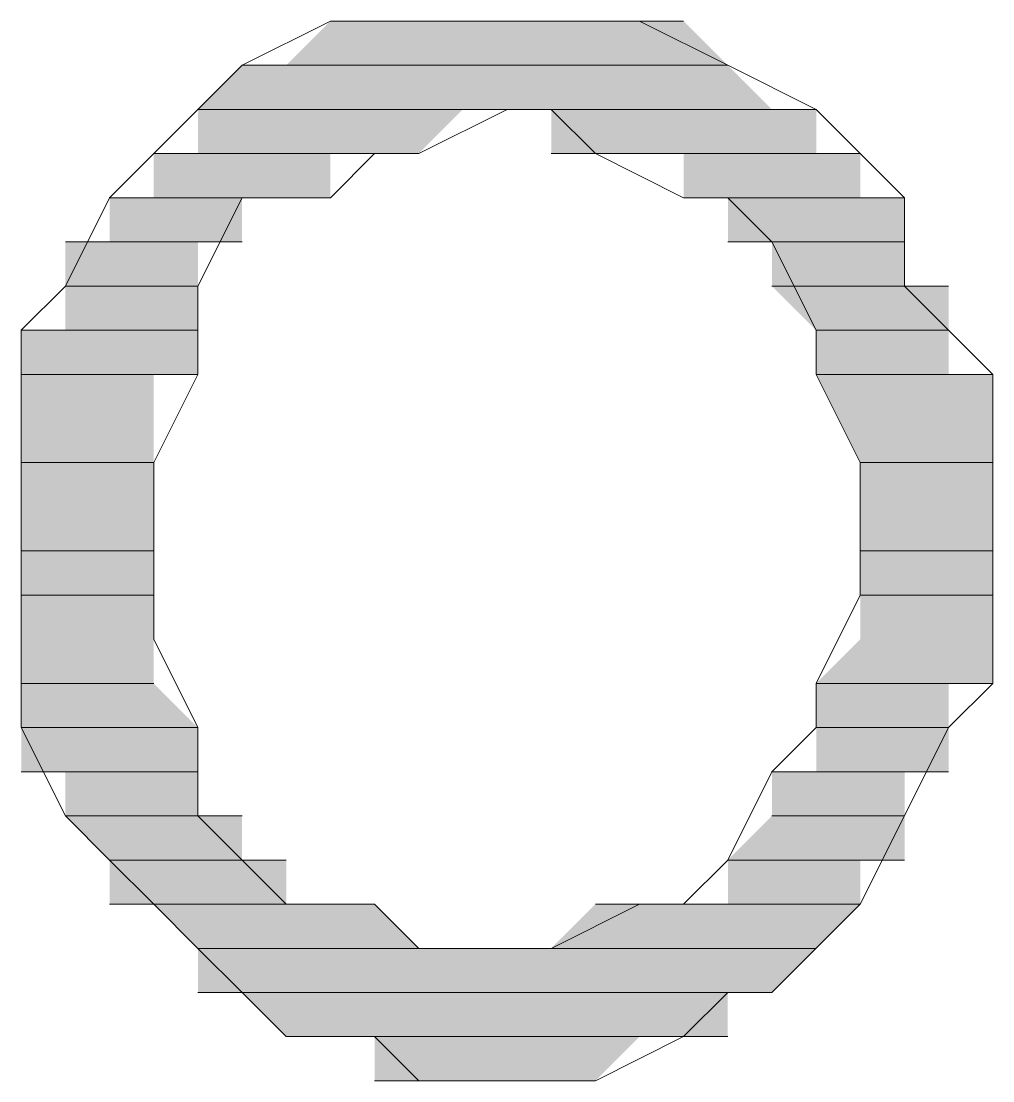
# Model space of a CAD drawing. Header units: millimetres. Extents: x 41 to 1635, y 11 to 1528.
# Drawn here: x 973.268 to 974.514, y 1109.243 to 1110.602 of the extents above; entities that cross this region are included whole.
import ezdxf

# ---------------------------------------------------------------- set-up
doc = ezdxf.new("R2010")
doc.units = ezdxf.units.MM
doc.header["$LTSCALE"] = 8
for name, color, linetype in [('Layer1', 3, 'CONTINUOUS'), ('PDF_Geometry', 7, 'CONTINUOUS'), ('PDF_Solid Fills', 7, 'CONTINUOUS')]:
    doc.layers.add(name, color=color, linetype=linetype)

# ---------------------------------------------------------------- blocks, each defined once
blk = doc.blocks.new('28SS211R')
at = {"layer": 'PDF_Geometry', "lineweight": 9}
for points in [[(21.3075, -87.6815), (21.2509, -87.6815), (21.1375, -87.6815), (21.0809, -87.6815), (20.9676, -87.7382), (20.9109, -87.7948), (20.8543, -87.8515), (20.7976, -87.9081), (20.741, -88.0214), (20.6843, -88.0781), (20.6843, -88.1347), (20.6843, -88.248), (20.6843, -88.3613), (20.6843, -88.418), (20.6843, -88.5313), (20.6843, -88.588), (20.741, -88.7013), (20.7976, -88.7579), (20.8543, -88.8146), (20.9109, -88.8712)], [(21.7041, -87.7948), (21.5908, -87.7382), (21.4775, -87.6815), (21.3642, -87.6815), (21.3075, -87.6815)], [(21.3075, -88.8712), (21.1942, -88.8712), (21.1375, -88.8145), (21.0242, -88.8145), (20.9676, -88.7579), (20.9109, -88.7012), (20.9109, -88.6446), (20.9109, -88.5879), (20.8543, -88.4746), (20.8543, -88.3613), (20.8543, -88.248), (20.9109, -88.1347), (20.9109, -88.078), (20.9109, -88.0214), (20.9676, -87.9081), (21.0809, -87.9081), (21.1375, -87.8514), (21.1942, -87.8514), (21.3075, -87.7948)], [(20.9109, -88.8712), (20.9676, -88.9278), (21.0242, -88.9845), (21.1375, -88.9845), (21.1942, -89.0411), (21.3075, -89.0411), (21.3641, -89.0411), (21.4208, -89.0411), (21.5341, -88.9845), (21.5907, -88.9278), (21.6474, -88.9278), (21.7607, -88.8145), (21.8174, -88.7012), (21.874, -88.5879), (21.9307, -88.5313), (21.9307, -88.418), (21.9307, -88.3613), (21.9307, -88.248), (21.9307, -88.1347), (21.874, -88.078), (21.8174, -88.0214), (21.8174, -87.9081), (21.7607, -87.8514), (21.704, -87.7948)], [(21.3075, -87.7948), (21.3642, -87.7948), (21.4208, -87.8515), (21.5341, -87.9081), (21.5908, -87.9081), (21.6474, -87.9648), (21.7041, -88.0781), (21.7041, -88.1347), (21.7607, -88.248), (21.7607, -88.3613), (21.7607, -88.418), (21.7041, -88.5313), (21.7041, -88.5879), (21.6474, -88.6446), (21.5908, -88.7579), (21.5341, -88.8146), (21.4775, -88.8146), (21.3642, -88.8712), (21.3075, -88.8712)]]:
    blk.add_lwpolyline(points, dxfattribs=at)
for points in [[(21.1376, -87.6815), (21.0809, -87.6815), (21.5341, -87.6815)], [(21.0809, -87.6815), (21.5341, -87.6815)], [(21.0809, -87.6815), (21.5341, -87.6815)], [(21.1942, -87.6815), (21.1376, -87.6815), (21.4208, -87.6815)], [(21.1376, -87.6815), (21.4208, -87.6815)], [(21.1376, -87.6815), (21.4208, -87.6815)], [(21.1376, -87.6815), (21.4775, -87.6815)], [(21.1376, -87.6815), (21.4775, -87.6815)], [(21.1376, -87.6815), (21.4775, -87.6815)], [(21.1376, -87.6815), (21.4775, -87.6815)], [(21.1376, -87.6815), (21.5341, -87.6815)], [(21.2509, -87.6815), (21.1942, -87.6815), (21.3642, -87.6815)], [(21.1942, -87.6815), (21.3642, -87.6815)], [(21.1942, -87.6815), (21.3642, -87.6815)], [(21.1942, -87.6815), (21.3642, -87.6815)], [(21.1942, -87.6815), (21.3642, -87.6815)], [(21.1942, -87.6815), (21.4208, -87.6815)], [(21.3075, -87.6815), (21.2509, -87.6815), (21.3075, -87.6815)], [(21.2509, -87.6815), (21.3642, -87.6815)], [(21.2509, -87.6815), (21.3642, -87.6815)], [(21.2509, -87.6815), (21.3642, -87.6815)], [(21.0243, -87.7381), (20.9676, -87.7381), (21.5908, -87.7381)], [(20.9676, -87.7381), (21.5907, -87.7381)], [(20.9676, -87.7381), (21.5907, -87.7381)], [(20.9676, -87.7381), (21.5907, -87.7381)], [(20.9676, -87.7381), (21.5907, -87.7381)], [(21.0243, -87.7381), (21.5908, -87.7381)], [(21.0243, -87.7381), (21.5908, -87.7381)], [(21.0243, -87.7381), (21.5908, -87.7381)], [(20.9109, -87.7948), (21.6474, -87.7948)], [(20.9109, -87.7948), (21.6474, -87.7948)], [(20.9109, -87.7948), (21.704, -87.7948)], [(20.9109, -87.7948), (21.704, -87.7948)], [(20.9109, -87.7948), (21.704, -87.7948)], [(20.9109, -87.7948), (21.704, -87.7948)], [(20.9109, -87.7948), (21.704, -87.7948)], [(20.9109, -87.7948), (21.704, -87.7948)], [(20.9109, -87.7948), (21.704, -87.7948)], [(20.9109, -87.7948), (21.704, -87.7948)], [(20.9109, -87.7948), (21.2508, -87.7948)], [(20.9109, -87.7948), (21.3075, -87.7948), (21.2508, -87.7948)], [(20.9109, -87.7948), (21.2508, -87.7948)], [(20.9109, -87.7948), (21.2508, -87.7948)], [(21.3075, -87.7948), (21.7041, -87.7948)], [(21.3075, -87.7948), (21.7041, -87.7948)], [(21.3642, -87.7948), (21.7041, -87.7948)], [(21.3642, -87.7948), (21.7041, -87.7948)], [(20.9109, -87.8514), (20.8543, -87.8514), (21.1942, -87.8514)], [(20.8543, -87.8514), (21.1375, -87.8514)], [(20.8543, -87.8514), (21.1942, -87.8514), (21.1375, -87.8514)], [(20.8543, -87.8514), (21.1375, -87.8514)], [(20.8543, -87.8514), (21.1375, -87.8514)], [(20.8543, -87.8514), (21.1375, -87.8514)], [(20.8543, -87.8514), (21.1375, -87.8514)], [(20.8543, -87.8514), (21.1375, -87.8514)], [(20.8543, -87.8514), (21.1375, -87.8514)], [(20.8543, -87.8514), (21.1375, -87.8514)], [(20.8543, -87.8514), (21.1375, -87.8514)], [(20.8543, -87.8514), (21.1375, -87.8514)], [(20.8543, -87.8514), (21.1375, -87.8514)], [(20.8543, -87.8514), (21.0809, -87.8514)], [(20.8543, -87.8514), (21.1375, -87.8514), (21.0809, -87.8514)], [(20.9109, -87.8514), (21.1942, -87.8514)], [(20.9109, -87.8514), (21.1942, -87.8514)], [(20.9109, -87.8514), (21.1942, -87.8514)], [(21.3642, -87.8514), (21.7041, -87.8514)], [(21.3642, -87.8514), (21.7041, -87.8514)], [(21.3642, -87.8514), (21.7041, -87.8514)], [(21.3642, -87.8514), (21.7041, -87.8514)], [(21.4208, -87.8514), (21.7607, -87.8514)], [(21.4208, -87.8514), (21.7607, -87.8514)], [(21.4208, -87.8514), (21.7607, -87.8514)], [(21.4208, -87.8514), (21.7607, -87.8514)], [(21.4208, -87.8514), (21.7607, -87.8514)], [(21.4208, -87.8514), (21.7607, -87.8514)], [(21.4775, -87.8514), (21.7607, -87.8514)], [(21.4775, -87.8514), (21.7607, -87.8514)], [(21.4775, -87.8514), (21.7607, -87.8514)], [(21.4775, -87.8514), (21.7607, -87.8514)], [(21.4775, -87.8514), (21.7607, -87.8514)], [(21.4775, -87.8514), (21.7607, -87.8514)], [(21.4775, -87.8514), (21.7607, -87.8514)], [(21.4775, -87.8514), (21.7607, -87.8514)], [(20.8543, -87.9081), (20.7976, -87.9081), (21.0809, -87.9081)], [(20.7976, -87.9081), (21.0242, -87.9081)], [(20.7976, -87.9081), (21.0809, -87.9081), (21.0242, -87.9081)], [(20.7976, -87.9081), (21.0242, -87.9081)], [(20.7976, -87.9081), (21.0242, -87.9081)], [(20.7976, -87.9081), (21.0242, -87.9081)], [(20.7976, -87.9081), (21.0242, -87.9081)], [(20.7976, -87.9081), (21.0242, -87.9081)], [(20.7976, -87.9081), (21.0242, -87.9081)], [(20.7976, -87.9081), (21.0242, -87.9081)], [(20.7976, -87.9081), (21.0242, -87.9081)], [(20.7976, -87.9081), (21.0242, -87.9081)], [(20.7976, -87.9081), (21.0242, -87.9081)], [(20.7976, -87.9081), (20.9676, -87.9081)], [(20.7976, -87.9081), (21.0242, -87.9081), (20.9676, -87.9081)], [(20.7976, -87.9081), (20.9676, -87.9081)], [(20.7976, -87.9081), (20.9676, -87.9081)], [(20.7976, -87.9081), (20.9676, -87.9081)], [(20.7976, -87.9081), (20.9676, -87.9081)], [(20.8543, -87.9081), (21.0809, -87.9081)], [(20.8543, -87.9081), (21.0809, -87.9081)], [(20.8543, -87.9081), (21.0809, -87.9081)], [(21.5341, -87.9081), (21.7607, -87.9081)], [(21.5341, -87.9081), (21.7607, -87.9081)], [(21.5341, -87.9081), (21.7607, -87.9081)], [(21.5341, -87.9081), (21.7607, -87.9081)], [(21.5341, -87.9081), (21.7607, -87.9081)], [(21.5341, -87.9081), (21.7607, -87.9081)], [(21.5341, -87.9081), (21.7607, -87.9081)], [(21.5341, -87.9081), (21.7607, -87.9081)], [(21.5908, -87.9081), (21.7607, -87.9081)], [(21.5908, -87.9081), (21.7607, -87.9081)], [(21.5908, -87.9081), (21.7607, -87.9081)], [(21.5908, -87.9081), (21.7607, -87.9081)], [(21.5908, -87.9081), (21.7607, -87.9081)], [(21.5908, -87.9081), (21.7607, -87.9081)], [(21.5908, -87.9081), (21.7607, -87.9081)], [(21.5908, -87.9081), (21.7607, -87.9081)], [(21.5908, -87.9081), (21.8174, -87.9081)], [(21.5908, -87.9081), (21.8174, -87.9081)], [(21.5908, -87.9081), (21.8174, -87.9081)], [(21.5908, -87.9081), (21.8174, -87.9081)], [(21.5908, -87.9081), (21.8174, -87.9081)], [(21.5908, -87.9081), (21.8174, -87.9081)], [(20.7976, -87.9648), (20.741, -87.9648), (20.9676, -87.9648)], [(20.741, -87.9648), (20.9676, -87.9648)], [(20.741, -87.9648), (20.9676, -87.9648)], [(20.741, -87.9648), (20.9676, -87.9648)], [(20.741, -87.9648), (20.9676, -87.9648)], [(20.741, -87.9648), (20.9676, -87.9648)], [(20.741, -87.9648), (20.9676, -87.9648)], [(20.741, -87.9648), (20.9109, -87.9648)], [(20.741, -87.9648), (20.9676, -87.9648), (20.9109, -87.9648)], [(20.741, -87.9648), (20.9109, -87.9648)], [(20.741, -87.9648), (20.9109, -87.9648)], [(20.7976, -87.9648), (20.9676, -87.9648)], [(21.5908, -87.9648), (21.8174, -87.9648)], [(21.5908, -87.9648), (21.8174, -87.9648)], [(21.6474, -87.9648), (21.8174, -87.9648)], [(21.6474, -87.9648), (21.8174, -87.9648)], [(21.6474, -87.9648), (21.8174, -87.9648)], [(21.6474, -87.9648), (21.8174, -87.9648)], [(21.6474, -87.9648), (21.8174, -87.9648)], [(21.6474, -87.9648), (21.8174, -87.9648)], [(21.6474, -87.9648), (21.8174, -87.9648)], [(21.6474, -87.9648), (21.8174, -87.9648)], [(21.6474, -87.9648), (21.8174, -87.9648)], [(21.6474, -87.9648), (21.8174, -87.9648)], [(20.741, -88.0214), (20.9109, -88.0214)], [(20.741, -88.0214), (20.9109, -88.0214)], [(20.741, -88.0214), (20.9109, -88.0214)], [(20.741, -88.0214), (20.9109, -88.0214)], [(20.741, -88.0214), (20.9109, -88.0214)], [(20.741, -88.0214), (20.9109, -88.0214)], [(20.741, -88.0214), (20.9109, -88.0214)], [(20.741, -88.0214), (20.9109, -88.0214)], [(20.741, -88.0214), (20.9109, -88.0214)], [(20.741, -88.0214), (20.9109, -88.0214)], [(21.6474, -88.0214), (21.8174, -88.0214)], [(21.6474, -88.0214), (21.8174, -88.0214)], [(21.6474, -88.0214), (21.8174, -88.0214)], [(21.6474, -88.0214), (21.8174, -88.0214)], [(21.6474, -88.0214), (21.874, -88.0214)], [(21.6474, -88.0214), (21.874, -88.0214)], [(21.6474, -88.0214), (21.874, -88.0214)], [(21.6474, -88.0214), (21.874, -88.0214)], [(21.6474, -88.0214), (21.874, -88.0214)], [(21.6474, -88.0214), (21.874, -88.0214)], [(20.741, -88.0781), (20.6843, -88.0781), (20.9109, -88.0781)], [(20.6843, -88.0781), (20.9109, -88.0781)], [(20.6843, -88.0781), (20.9109, -88.0781)], [(20.6843, -88.0781), (20.9109, -88.0781)], [(20.6843, -88.0781), (20.9109, -88.0781)], [(20.6843, -88.0781), (20.9109, -88.0781)], [(20.6843, -88.0781), (20.9109, -88.0781)], [(20.6843, -88.0781), (20.9109, -88.0781)], [(20.6843, -88.0781), (20.9109, -88.0781)], [(20.6843, -88.0781), (20.9109, -88.0781)], [(20.6843, -88.0781), (20.9109, -88.0781)], [(20.6843, -88.0781), (20.9109, -88.0781)], [(20.6843, -88.0781), (20.9109, -88.0781)], [(20.6843, -88.0781), (20.9109, -88.0781)], [(20.6843, -88.0781), (20.9109, -88.0781)], [(20.6843, -88.0781), (20.9109, -88.0781)], [(20.6843, -88.0781), (20.9109, -88.0781)], [(20.741, -88.0781), (20.9109, -88.0781)], [(21.7041, -88.0781), (21.874, -88.0781)], [(21.7041, -88.0781), (21.874, -88.0781)], [(21.7041, -88.0781), (21.874, -88.0781)], [(21.7041, -88.0781), (21.874, -88.0781)], [(21.7041, -88.0781), (21.874, -88.0781)], [(21.7041, -88.0781), (21.874, -88.0781)], [(21.7041, -88.0781), (21.874, -88.0781)], [(21.7041, -88.0781), (21.874, -88.0781)], [(21.7041, -88.0781), (21.874, -88.0781)], [(21.7041, -88.0781), (21.874, -88.0781)], [(21.7041, -88.0781), (21.874, -88.0781)], [(21.7041, -88.0781), (21.874, -88.0781)], [(21.7041, -88.0781), (21.874, -88.0781)], [(21.7041, -88.0781), (21.874, -88.0781)], [(21.7041, -88.0781), (21.874, -88.0781)], [(21.7041, -88.0781), (21.874, -88.0781)], [(21.7041, -88.0781), (21.874, -88.0781)], [(21.7041, -88.0781), (21.874, -88.0781)], [(20.6843, -88.1347), (20.9109, -88.1347)], [(20.6843, -88.1347), (20.9109, -88.1347)], [(20.6843, -88.1347), (20.9109, -88.1347)], [(20.6843, -88.1347), (20.9109, -88.1347)], [(20.6843, -88.1347), (20.8543, -88.1347)], [(20.6843, -88.1347), (20.9109, -88.1347), (20.8543, -88.1347)], [(20.6843, -88.1347), (20.8543, -88.1347)], [(20.6843, -88.1347), (20.8543, -88.1347)], [(20.6843, -88.1347), (20.8543, -88.1347)], [(20.6843, -88.1347), (20.8543, -88.1347)], [(20.6843, -88.1347), (20.8543, -88.1347)], [(20.6843, -88.1347), (20.8543, -88.1347)], [(20.6843, -88.1347), (20.8543, -88.1347)], [(20.6843, -88.1347), (20.8543, -88.1347)], [(21.7041, -88.1347), (21.874, -88.1347)], [(21.7041, -88.1347), (21.874, -88.1347)], [(21.7041, -88.1347), (21.874, -88.1347)], [(21.7041, -88.1347), (21.874, -88.1347)], [(21.7041, -88.1347), (21.9307, -88.1347)], [(21.7041, -88.1347), (21.9307, -88.1347)], [(21.7041, -88.1347), (21.9307, -88.1347)], [(21.7041, -88.1347), (21.9307, -88.1347)], [(21.7041, -88.1347), (21.9307, -88.1347)], [(21.7041, -88.1347), (21.9307, -88.1347)], [(21.7041, -88.1347), (21.9307, -88.1347)], [(21.7041, -88.1347), (21.9307, -88.1347)], [(21.7041, -88.1347), (21.9307, -88.1347)], [(21.7041, -88.1347), (21.9307, -88.1347)], [(20.6843, -88.248), (20.8543, -88.248)], [(20.6843, -88.248), (20.8543, -88.248)], [(20.6843, -88.248), (20.8543, -88.248)], [(20.6843, -88.248), (20.8543, -88.248)], [(20.6843, -88.248), (20.8543, -88.248)], [(20.6843, -88.248), (20.8543, -88.248)], [(20.6843, -88.248), (20.8543, -88.248)], [(20.6843, -88.248), (20.8543, -88.248)], [(20.6843, -88.248), (20.8543, -88.248)], [(20.6843, -88.248), (20.8543, -88.248)], [(21.7607, -88.248), (21.9307, -88.248)], [(21.7607, -88.248), (21.9307, -88.248)], [(21.7607, -88.248), (21.9307, -88.248)], [(21.7607, -88.248), (21.9307, -88.248)], [(21.7607, -88.248), (21.9307, -88.248)], [(21.7607, -88.248), (21.9307, -88.248)], [(21.7607, -88.248), (21.9307, -88.248)], [(21.7607, -88.248), (21.9307, -88.248)], [(21.7607, -88.248), (21.9307, -88.248)], [(21.7607, -88.248), (21.9307, -88.248)], [(20.6843, -88.3613), (20.8543, -88.3613)], [(20.6843, -88.3613), (20.8543, -88.3613)], [(20.6843, -88.3613), (20.8543, -88.3613)], [(20.6843, -88.3613), (20.8543, -88.3613)], [(20.6843, -88.3613), (20.8543, -88.3613)], [(20.6843, -88.3613), (20.8543, -88.3613)], [(20.6843, -88.3613), (20.8543, -88.3613)], [(20.6843, -88.3613), (20.8543, -88.3613)], [(20.6843, -88.3613), (20.8543, -88.3613)], [(20.6843, -88.3613), (20.8543, -88.3613)], [(20.6843, -88.3613), (20.8543, -88.3613)], [(20.6843, -88.3613), (20.8543, -88.3613)], [(21.7607, -88.3613), (21.9307, -88.3613)], [(21.7607, -88.3613), (21.9307, -88.3613)], [(21.7607, -88.3613), (21.9307, -88.3613)], [(21.7607, -88.3613), (21.9307, -88.3613)], [(21.7607, -88.3613), (21.9307, -88.3613)], [(21.7607, -88.3613), (21.9307, -88.3613)], [(21.7607, -88.3613), (21.9307, -88.3613)], [(21.7607, -88.3613), (21.9307, -88.3613)], [(21.7607, -88.3613), (21.9307, -88.3613)], [(21.7607, -88.3613), (21.9307, -88.3613)], [(21.7607, -88.3613), (21.9307, -88.3613)], [(21.7607, -88.3613), (21.9307, -88.3613)], [(20.6843, -88.418), (20.8543, -88.418)], [(20.6843, -88.418), (20.8543, -88.418)], [(20.6843, -88.418), (20.8543, -88.418)], [(20.6843, -88.418), (20.8543, -88.418)], [(20.6843, -88.418), (20.8543, -88.418)], [(20.6843, -88.418), (20.8543, -88.418)], [(21.7607, -88.418), (21.9307, -88.418)], [(21.7607, -88.418), (21.9307, -88.418)], [(21.7607, -88.418), (21.9307, -88.418)], [(21.7607, -88.418), (21.9307, -88.418)], [(21.7607, -88.418), (21.9307, -88.418)], [(21.7607, -88.418), (21.9307, -88.418)], [(20.6843, -88.5313), (20.8543, -88.5313)], [(20.6843, -88.5313), (20.8543, -88.5313)], [(20.6843, -88.5313), (20.8543, -88.5313)], [(20.6843, -88.5313), (20.8543, -88.5313)], [(20.6843, -88.5313), (20.8543, -88.5313)], [(20.6843, -88.5313), (20.8543, -88.5313)], [(20.6843, -88.5313), (20.8543, -88.5313)], [(20.6843, -88.5313), (20.8543, -88.5313)], [(20.6843, -88.5313), (20.8543, -88.5313)], [(20.6843, -88.5313), (20.8543, -88.5313)], [(21.7041, -88.5313), (21.9307, -88.5313)], [(21.7041, -88.5313), (21.9307, -88.5313)], [(21.7041, -88.5313), (21.9307, -88.5313)], [(21.7041, -88.5313), (21.9307, -88.5313)], [(21.7041, -88.5313), (21.9307, -88.5313)], [(21.7041, -88.5313), (21.9307, -88.5313)], [(21.7041, -88.5313), (21.9307, -88.5313)], [(21.7041, -88.5313), (21.9307, -88.5313)], [(21.7041, -88.5313), (21.874, -88.5313)], [(21.7041, -88.5313), (21.9307, -88.5313), (21.874, -88.5313)], [(20.6843, -88.5879), (20.9109, -88.5879)], [(20.6843, -88.5879), (20.9109, -88.5879)], [(20.6843, -88.5879), (20.9109, -88.5879)], [(20.6843, -88.5879), (20.9109, -88.5879)], [(20.6843, -88.5879), (20.9109, -88.5879)], [(20.6843, -88.5879), (20.9109, -88.5879)], [(20.6843, -88.5879), (20.9109, -88.5879)], [(20.6843, -88.5879), (20.9109, -88.5879)], [(20.6843, -88.5879), (20.9109, -88.5879)], [(20.6843, -88.5879), (20.9109, -88.5879)], [(20.6843, -88.5879), (20.9109, -88.5879)], [(20.6843, -88.5879), (20.9109, -88.5879)], [(20.6843, -88.5879), (20.9109, -88.5879)], [(20.6843, -88.5879), (20.9109, -88.5879)], [(20.6843, -88.5879), (20.9109, -88.5879)], [(20.6843, -88.5879), (20.9109, -88.5879)], [(20.6843, -88.5879), (20.9109, -88.5879)], [(20.6843, -88.5879), (20.9109, -88.5879)], [(21.7041, -88.5879), (21.874, -88.5879)], [(21.7041, -88.5879), (21.874, -88.5879)], [(21.7041, -88.5879), (21.874, -88.5879)], [(21.7041, -88.5879), (21.874, -88.5879)], [(21.7041, -88.5879), (21.874, -88.5879)], [(21.7041, -88.5879), (21.874, -88.5879)], [(21.7041, -88.5879), (21.874, -88.5879)], [(21.7041, -88.5879), (21.874, -88.5879)], [(21.7041, -88.5879), (21.874, -88.5879)], [(21.7041, -88.5879), (21.874, -88.5879)], [(21.7041, -88.5879), (21.874, -88.5879)], [(21.7041, -88.5879), (21.874, -88.5879)], [(21.7041, -88.5879), (21.874, -88.5879)], [(21.7041, -88.5879), (21.874, -88.5879)], [(21.7041, -88.5879), (21.874, -88.5879)], [(21.7041, -88.5879), (21.874, -88.5879)], [(21.7041, -88.5879), (21.874, -88.5879)], [(21.7041, -88.5879), (21.874, -88.5879)], [(20.6843, -88.6446), (20.9109, -88.6446)], [(20.6843, -88.6446), (20.9109, -88.6446)], [(20.741, -88.6446), (20.9109, -88.6446)], [(20.741, -88.6446), (20.9109, -88.6446)], [(20.741, -88.6446), (20.9109, -88.6446)], [(20.741, -88.6446), (20.9109, -88.6446)], [(20.741, -88.6446), (20.9109, -88.6446)], [(20.741, -88.6446), (20.9109, -88.6446)], [(20.741, -88.6446), (20.9109, -88.6446)], [(20.741, -88.6446), (20.9109, -88.6446)], [(21.7041, -88.6446), (21.6474, -88.6446), (21.874, -88.6446)], [(21.6474, -88.6446), (21.8174, -88.6446)], [(21.6474, -88.6446), (21.874, -88.6446), (21.8174, -88.6446)], [(21.7041, -88.6446), (21.874, -88.6446)], [(21.7041, -88.6446), (21.874, -88.6446)], [(21.7041, -88.6446), (21.874, -88.6446)], [(21.7041, -88.6446), (21.874, -88.6446)], [(21.7041, -88.6446), (21.874, -88.6446)], [(21.7041, -88.6446), (21.874, -88.6446)], [(21.7041, -88.6446), (21.874, -88.6446)], [(20.741, -88.7012), (20.9109, -88.7012)], [(20.741, -88.7012), (20.9109, -88.7012)], [(20.741, -88.7012), (20.9109, -88.7012)], [(20.741, -88.7012), (20.9109, -88.7012)], [(20.741, -88.7012), (20.9109, -88.7012)], [(20.741, -88.7012), (20.9109, -88.7012)], [(20.741, -88.7012), (20.9109, -88.7012)], [(20.741, -88.7012), (20.9109, -88.7012)], [(20.741, -88.7012), (20.9676, -88.7012)], [(20.741, -88.7012), (20.9676, -88.7012)], [(20.741, -88.7012), (20.9676, -88.7012)], [(20.741, -88.7012), (20.9676, -88.7012)], [(21.6474, -88.7012), (21.8174, -88.7012)], [(21.6474, -88.7012), (21.8174, -88.7012)], [(21.6474, -88.7012), (21.8174, -88.7012)], [(21.6474, -88.7012), (21.8174, -88.7012)], [(21.6474, -88.7012), (21.8174, -88.7012)], [(21.6474, -88.7012), (21.8174, -88.7012)], [(21.6474, -88.7012), (21.8174, -88.7012)], [(21.6474, -88.7012), (21.8174, -88.7012)], [(21.6474, -88.7012), (21.8174, -88.7012)], [(21.6474, -88.7012), (21.8174, -88.7012)], [(21.6474, -88.7012), (21.8174, -88.7012)], [(21.6474, -88.7012), (21.8174, -88.7012)], [(20.7976, -88.7579), (20.9676, -88.7579)], [(20.7976, -88.7579), (20.9676, -88.7579)], [(20.7976, -88.7579), (20.9676, -88.7579)], [(20.7976, -88.7579), (20.9676, -88.7579)], [(20.7976, -88.7579), (20.9676, -88.7579)], [(20.7976, -88.7579), (20.9676, -88.7579)], [(20.7976, -88.7579), (20.9676, -88.7579)], [(20.7976, -88.7579), (20.9676, -88.7579)], [(20.7976, -88.7579), (20.9676, -88.7579)], [(20.7976, -88.7579), (20.9676, -88.7579)], [(20.7976, -88.7579), (21.0242, -88.7579)], [(20.7976, -88.7579), (21.0242, -88.7579)], [(20.7976, -88.7579), (21.0242, -88.7579)], [(20.7976, -88.7579), (21.0242, -88.7579)], [(21.5908, -88.7579), (21.8174, -88.7579)], [(21.5908, -88.7579), (21.8174, -88.7579)], [(21.5908, -88.7579), (21.8174, -88.7579)], [(21.5908, -88.7579), (21.8174, -88.7579)], [(21.5908, -88.7579), (21.8174, -88.7579)], [(21.5908, -88.7579), (21.8174, -88.7579)], [(21.5908, -88.7579), (21.8174, -88.7579)], [(21.5908, -88.7579), (21.8174, -88.7579)], [(21.5908, -88.7579), (21.8174, -88.7579)], [(21.5908, -88.7579), (21.8174, -88.7579)], [(21.5908, -88.7579), (21.8174, -88.7579)], [(21.5908, -88.7579), (21.8174, -88.7579)], [(21.5908, -88.7579), (21.7607, -88.7579)], [(21.5908, -88.7579), (21.8174, -88.7579), (21.7607, -88.7579)], [(20.7976, -88.8145), (21.0242, -88.8145)], [(20.7976, -88.8145), (21.0242, -88.8145)], [(20.7976, -88.8145), (21.0242, -88.8145)], [(20.7976, -88.8145), (21.0242, -88.8145)], [(20.7976, -88.8145), (21.0809, -88.8145)], [(20.7976, -88.8145), (21.0809, -88.8145)], [(20.8543, -88.8145), (21.0809, -88.8145)], [(20.8543, -88.8145), (21.0809, -88.8145)], [(20.8543, -88.8145), (21.0809, -88.8145)], [(20.8543, -88.8145), (21.0809, -88.8145)], [(20.8543, -88.8145), (21.0809, -88.8145)], [(20.8543, -88.8145), (21.0809, -88.8145)], [(20.8543, -88.8145), (21.0809, -88.8145)], [(20.8543, -88.8145), (21.0809, -88.8145)], [(20.8543, -88.8145), (21.1375, -88.8145)], [(20.8543, -88.8145), (21.1375, -88.8145)], [(20.8543, -88.8145), (21.1375, -88.8145)], [(20.8543, -88.8145), (21.1375, -88.8145)], [(20.8543, -88.8145), (21.1375, -88.8145)], [(20.8543, -88.8145), (21.1375, -88.8145)], [(20.8543, -88.8145), (21.1375, -88.8145)], [(20.8543, -88.8145), (21.1375, -88.8145)], [(20.8543, -88.8145), (21.1375, -88.8145)], [(20.8543, -88.8145), (21.1375, -88.8145)], [(20.8543, -88.8145), (21.1375, -88.8145)], [(20.8543, -88.8145), (21.1375, -88.8145)], [(21.4775, -88.8145), (21.4208, -88.8145), (21.7607, -88.8145)], [(21.4208, -88.8145), (21.7607, -88.8145)], [(21.4208, -88.8145), (21.7607, -88.8145)], [(21.5341, -88.8145), (21.4775, -88.8145), (21.7607, -88.8145)], [(21.4775, -88.8145), (21.7607, -88.8145)], [(21.4775, -88.8145), (21.7607, -88.8145)], [(21.4775, -88.8145), (21.7607, -88.8145)], [(21.4775, -88.8145), (21.7607, -88.8145)], [(21.4775, -88.8145), (21.7607, -88.8145)], [(21.4775, -88.8145), (21.7607, -88.8145)], [(21.4775, -88.8145), (21.7607, -88.8145)], [(21.5908, -88.8145), (21.5341, -88.8145), (21.7607, -88.8145)], [(21.5341, -88.8145), (21.7607, -88.8145)], [(21.5341, -88.8145), (21.7607, -88.8145)], [(21.5341, -88.8145), (21.7607, -88.8145)], [(21.5341, -88.8145), (21.7607, -88.8145)], [(21.5341, -88.8145), (21.7607, -88.8145)], [(21.5341, -88.8145), (21.7607, -88.8145)], [(21.5341, -88.8145), (21.7607, -88.8145)], [(21.5341, -88.8145), (21.7607, -88.8145)], [(21.5341, -88.8145), (21.7607, -88.8145)], [(21.5908, -88.8145), (21.7607, -88.8145)], [(21.5908, -88.8145), (21.7607, -88.8145)], [(21.5908, -88.8145), (21.7607, -88.8145)], [(21.5908, -88.8145), (21.7607, -88.8145)], [(21.5908, -88.8145), (21.7607, -88.8145)], [(20.9109, -88.8712), (21.1942, -88.8712)], [(20.9109, -88.8712), (21.1942, -88.8712)], [(20.9109, -88.8712), (21.2508, -88.8712)], [(20.9109, -88.8712), (21.2508, -88.8712)], [(20.9109, -88.8712), (21.3075, -88.8712)], [(20.9109, -88.8712), (21.3075, -88.8712)], [(20.9109, -88.8712), (21.704, -88.8712)], [(20.9109, -88.8712), (21.704, -88.8712)], [(20.9109, -88.8712), (21.704, -88.8712)], [(20.9109, -88.8712), (21.704, -88.8712)], [(20.9109, -88.8712), (21.704, -88.8712)], [(20.9109, -88.8712), (21.704, -88.8712)], [(21.3642, -88.8712), (21.3075, -88.8712), (21.7041, -88.8712)], [(21.3075, -88.8712), (21.3075, -88.8712)], [(21.3642, -88.8712), (21.7041, -88.8712)], [(21.3642, -88.8712), (21.7041, -88.8712)], [(21.3642, -88.8712), (21.7041, -88.8712)], [(21.3642, -88.8712), (21.7041, -88.8712)], [(21.3642, -88.8712), (21.7041, -88.8712)], [(20.9109, -88.9278), (21.6474, -88.9278)], [(20.9109, -88.9278), (21.6474, -88.9278)], [(20.9109, -88.9278), (21.6474, -88.9278)], [(20.9109, -88.9278), (21.6474, -88.9278)], [(20.9676, -88.9278), (21.5907, -88.9278)], [(20.9676, -88.9278), (21.6474, -88.9278), (21.5907, -88.9278)], [(20.9676, -88.9278), (21.5907, -88.9278)], [(20.9676, -88.9278), (21.5907, -88.9278)], [(20.9676, -88.9278), (21.5907, -88.9278)], [(20.9676, -88.9278), (21.5907, -88.9278)], [(21.0243, -88.9845), (21.5908, -88.9845)], [(21.0243, -88.9845), (21.5908, -88.9845)], [(21.0243, -88.9845), (21.5341, -88.9845)], [(21.0243, -88.9845), (21.5908, -88.9845), (21.5341, -88.9845)], [(21.0809, -88.9845), (21.5341, -88.9845)], [(21.0809, -88.9845), (21.5341, -88.9845)], [(21.0809, -88.9845), (21.4775, -88.9845)], [(21.0809, -88.9845), (21.5341, -88.9845), (21.4775, -88.9845)], [(21.1376, -88.9845), (21.4775, -88.9845)], [(21.1376, -88.9845), (21.4775, -88.9845)], [(21.1376, -88.9845), (21.4775, -88.9845)], [(21.1376, -88.9845), (21.4775, -88.9845)], [(21.1376, -88.9845), (21.4775, -88.9845)], [(21.1376, -88.9845), (21.4775, -88.9845)], [(21.1376, -89.0411), (21.4208, -89.0411)], [(21.1376, -89.0411), (21.4208, -89.0411)], [(21.1942, -89.0411), (21.3642, -89.0411)], [(21.1942, -89.0411), (21.4208, -89.0411), (21.3642, -89.0411)], [(21.1942, -89.0411), (21.3642, -89.0411)], [(21.1942, -89.0411), (21.3642, -89.0411)], [(21.1942, -89.0411), (21.3642, -89.0411)], [(21.1942, -89.0411), (21.3642, -89.0411)], [(21.2509, -89.0411), (21.3642, -89.0411), (21.3075, -89.0411)]]:
    blk.add_lwpolyline(points, close=True, dxfattribs=at)
at = {"layer": 'PDF_Solid Fills', "lineweight": 9, "transparency": 33554559}
for points in [[(21.0809, -87.6815), (21.0243, -87.7382), (21.5908, -87.7382)], [(21.0809, -87.6815), (21.5341, -87.6815), (21.5908, -87.7382)], [(20.9676, -87.7381), (20.9109, -87.7948), (21.6474, -87.7948)], [(20.9676, -87.7381), (21.5907, -87.7381), (21.6474, -87.7948)], [(20.9109, -87.7948), (20.9109, -87.8515), (21.1942, -87.8515)], [(20.9109, -87.7948), (21.2508, -87.7948), (21.1942, -87.8515)], [(21.3642, -87.7948), (21.3642, -87.8515), (21.7041, -87.8515)], [(21.3642, -87.7948), (21.7041, -87.7948), (21.7041, -87.8515)], [(20.8543, -87.8514), (20.8543, -87.9081), (21.0809, -87.9081)], [(20.8543, -87.8514), (21.0809, -87.8514), (21.0809, -87.9081)], [(21.5341, -87.8514), (21.5341, -87.9081), (21.7607, -87.9081)], [(21.5341, -87.8514), (21.7607, -87.8514), (21.7607, -87.9081)], [(20.7976, -87.9081), (20.7976, -87.9648), (20.9676, -87.9648)], [(20.7976, -87.9081), (20.9676, -87.9081), (20.9676, -87.9648)], [(21.5908, -87.9081), (21.5908, -87.9648), (21.8174, -87.9648)], [(21.5908, -87.9081), (21.8174, -87.9081), (21.8174, -87.9648)], [(20.741, -87.9648), (20.741, -88.0214), (20.9109, -88.0214)], [(20.741, -87.9648), (20.9109, -87.9648), (20.9109, -88.0214)], [(21.6474, -87.9648), (21.6474, -88.0214), (21.8174, -88.0214)], [(21.6474, -87.9648), (21.8174, -87.9648), (21.8174, -88.0214)], [(20.741, -88.0214), (20.741, -88.0781), (20.9109, -88.0781)], [(20.741, -88.0214), (20.9109, -88.0214), (20.9109, -88.0781)], [(21.6474, -88.0214), (21.7041, -88.0781), (21.874, -88.0781)], [(21.6474, -88.0214), (21.874, -88.0214), (21.874, -88.0781)], [(20.6843, -88.0781), (20.6843, -88.1347), (20.9109, -88.1347)], [(20.6843, -88.0781), (20.9109, -88.0781), (20.9109, -88.1347)], [(21.7041, -88.0781), (21.7041, -88.1347), (21.874, -88.1347)], [(21.7041, -88.0781), (21.874, -88.0781), (21.874, -88.1347)], [(20.6843, -88.1347), (20.6843, -88.248), (20.8543, -88.248)], [(20.6843, -88.1347), (20.8543, -88.1347), (20.8543, -88.248)], [(21.7041, -88.1347), (21.7607, -88.248), (21.9307, -88.248)], [(21.7041, -88.1347), (21.9307, -88.1347), (21.9307, -88.248)], [(20.6843, -88.248), (20.6843, -88.3613), (20.8543, -88.3613)], [(20.6843, -88.248), (20.8543, -88.248), (20.8543, -88.3613)], [(21.7607, -88.248), (21.7607, -88.3613), (21.9307, -88.3613)], [(21.7607, -88.248), (21.9307, -88.248), (21.9307, -88.3613)], [(20.6843, -88.3613), (20.6843, -88.418), (20.8543, -88.418)], [(20.6843, -88.3613), (20.8543, -88.3613), (20.8543, -88.418)], [(21.7607, -88.3613), (21.7607, -88.418), (21.9307, -88.418)], [(21.7607, -88.3613), (21.9307, -88.3613), (21.9307, -88.418)], [(20.6843, -88.418), (20.6843, -88.4746), (20.8543, -88.4746)], [(20.6843, -88.418), (20.8543, -88.418), (20.8543, -88.4746)], [(21.7607, -88.418), (21.7607, -88.4746), (21.9307, -88.4746)], [(21.7607, -88.418), (21.9307, -88.418), (21.9307, -88.4746)], [(20.6843, -88.4746), (20.6843, -88.5313), (20.8543, -88.5313)], [(20.6843, -88.4746), (20.8543, -88.4746), (20.8543, -88.5313)], [(21.7607, -88.4746), (21.7041, -88.5313), (21.9307, -88.5313)], [(21.7607, -88.4746), (21.9307, -88.4746), (21.9307, -88.5313)], [(20.6843, -88.5313), (20.6843, -88.5879), (20.9109, -88.5879)], [(20.6843, -88.5313), (20.8543, -88.5313), (20.9109, -88.5879)], [(21.7041, -88.5313), (21.7041, -88.5879), (21.874, -88.5879)], [(21.7041, -88.5313), (21.874, -88.5313), (21.874, -88.5879)], [(20.6843, -88.5879), (20.6843, -88.6446), (20.9109, -88.6446)], [(20.6843, -88.5879), (20.9109, -88.5879), (20.9109, -88.6446)], [(21.7041, -88.5879), (21.7041, -88.6446), (21.874, -88.6446)], [(21.7041, -88.5879), (21.874, -88.5879), (21.874, -88.6446)], [(20.741, -88.6446), (20.741, -88.7012), (20.9109, -88.7012)], [(20.741, -88.6446), (20.9109, -88.6446), (20.9109, -88.7012)], [(21.6474, -88.6446), (21.6474, -88.7012), (21.8174, -88.7012)], [(21.6474, -88.6446), (21.8174, -88.6446), (21.8174, -88.7012)], [(20.741, -88.7012), (20.7976, -88.7579), (20.9676, -88.7579)], [(20.741, -88.7012), (20.9676, -88.7012), (20.9676, -88.7579)], [(21.6474, -88.7012), (21.5908, -88.7579), (21.8174, -88.7579)], [(21.6474, -88.7012), (21.8174, -88.7012), (21.8174, -88.7579)], [(20.7976, -88.7579), (20.7976, -88.8145), (21.0242, -88.8145)], [(20.7976, -88.7579), (21.0242, -88.7579), (21.0242, -88.8145)], [(21.5908, -88.7579), (21.5908, -88.8145), (21.7607, -88.8145)], [(21.5908, -88.7579), (21.7607, -88.7579), (21.7607, -88.8145)], [(20.8543, -88.8145), (20.9109, -88.8712), (21.1942, -88.8712)], [(20.8543, -88.8145), (21.1375, -88.8145), (21.1942, -88.8712)], [(21.4208, -88.8145), (21.3642, -88.8712), (21.7041, -88.8712)], [(21.4208, -88.8145), (21.7607, -88.8145), (21.7041, -88.8712)], [(20.9109, -88.8712), (20.9109, -88.9278), (21.6474, -88.9278)], [(20.9109, -88.8712), (21.704, -88.8712), (21.6474, -88.9278)], [(20.9676, -88.9278), (21.0242, -88.9845), (21.5907, -88.9845)], [(20.9676, -88.9278), (21.5907, -88.9278), (21.5907, -88.9845)], [(21.1376, -88.9845), (21.1376, -89.0411), (21.4208, -89.0411)], [(21.1376, -88.9845), (21.4775, -88.9845), (21.4208, -89.0411)]]:
    blk.add_solid(points, dxfattribs=at)

msp = doc.modelspace()

# ---------------------------------------------------------------- block references
at = {"layer": 'Layer1'}
msp.add_blockref('28SS211R', (952.5833, 1198.284), dxfattribs=at)

doc.saveas('drawing.dxf')
